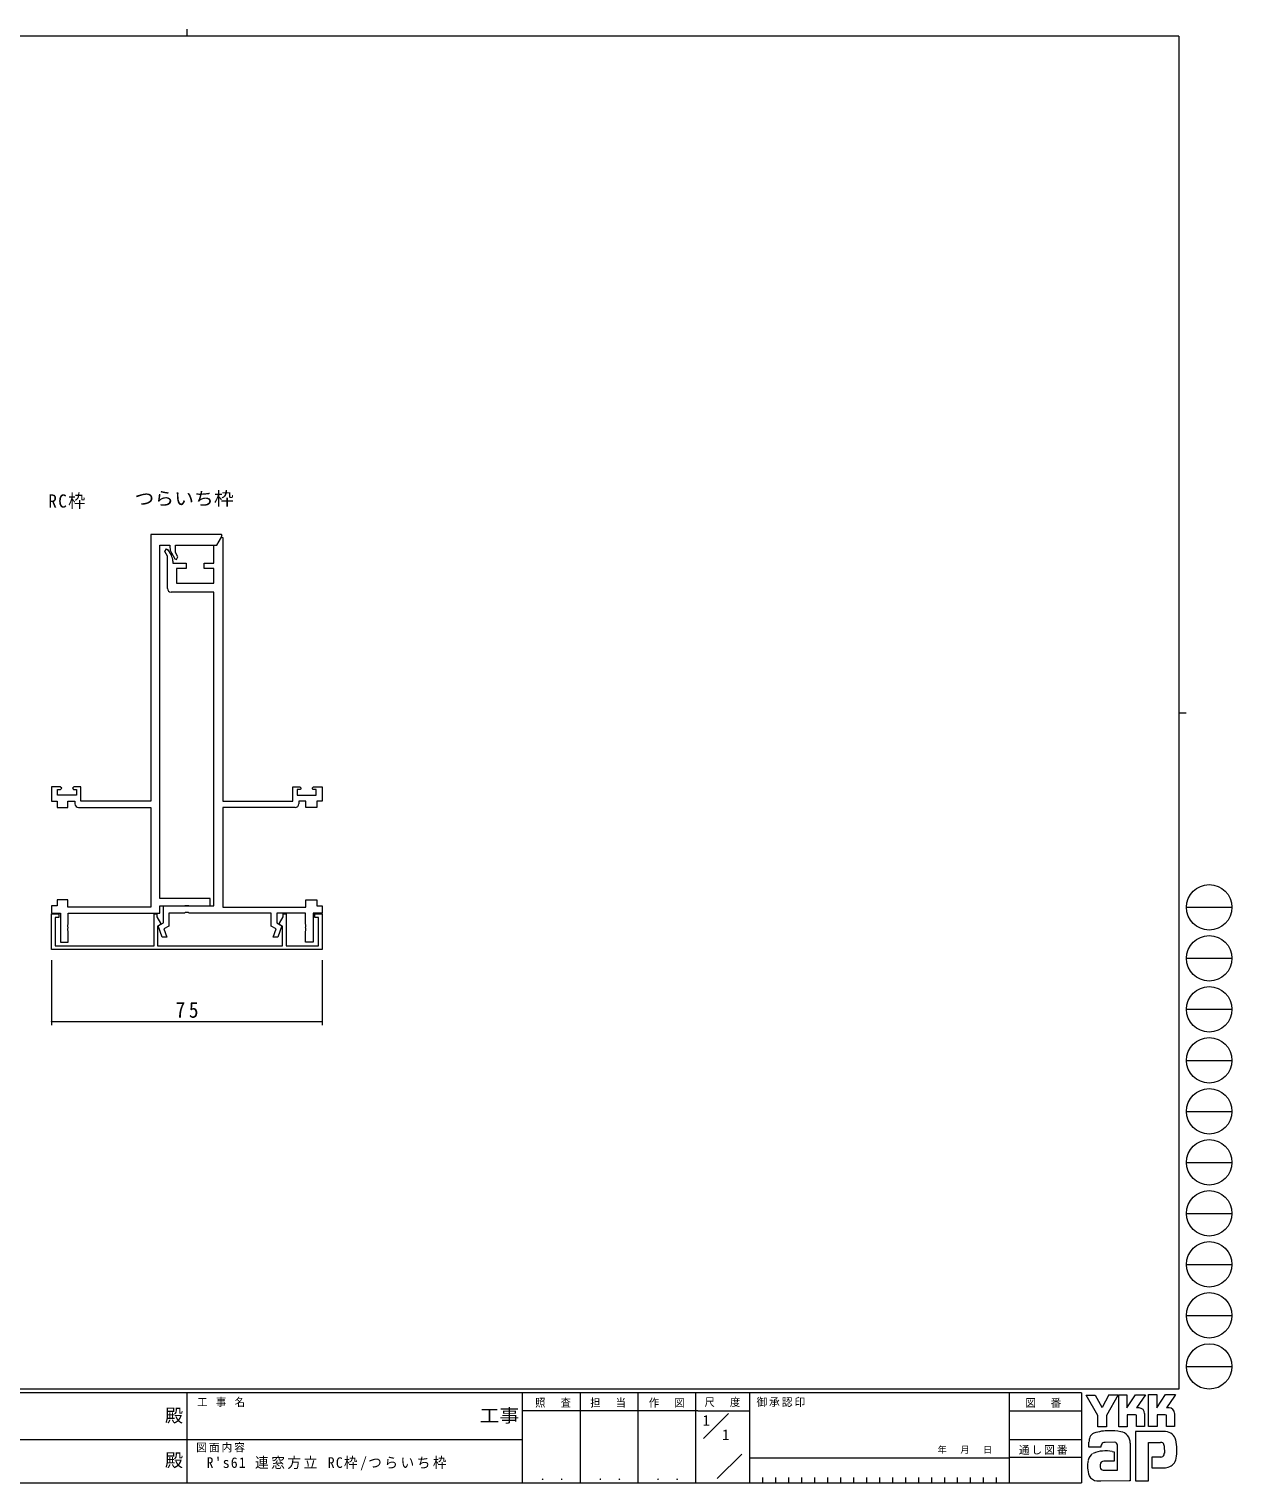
# Model space of a CAD drawing. Units: millimetres on the paper. Extents: x -297 to 270, y -210 to 193.
# Drawn here: x -63.7 to 269.7, y -210 to 193 of the extents above; entities that cross this region are included whole.
import ezdxf
from ezdxf.enums import TextEntityAlignment as Align

# ---------------------------------------------------------------- set-up
doc = ezdxf.new("R2010")
doc.units = ezdxf.units.MM
for name, color, linetype, lineweight in [('0-1_YKK_ZWAK', 7, 'Continuous', 9), ('0-3_YKK_11', 7, 'Continuous', 9), ('0-4_YKK_D', 6, 'Continuous', 9)]:
    doc.layers.add(name, color=color, linetype=linetype, lineweight=lineweight)
doc.layers.add('0-2_USER1', color=7, linetype='Continuous')
doc.styles.add('ＭＳ ゴシック', font='')
doc.styles.get('ＭＳ ゴシック').set_extended_font_data('MS Gothic')

msp = doc.modelspace()

# ---------------------------------------------------------------- linework, layer by layer
at = {"layer": '0-1_YKK_ZWAK'}
for p, q in [((255, 191), (-295, 191)), ((-19.99, 193), (-19.99, 191)), ((255, 191), (255, -184)), ((255, 3.5), (257, 3.5)), ((257.126, -50.44), (269.726, -50.44)), ((257.126, -64.58), (269.726, -64.58)), ((257.126, -78.72), (269.726, -78.72)), ((257.126, -92.86), (269.726, -92.86)), ((257.126, -107), (269.726, -107)), ((257.126, -121.14), (269.726, -121.14)), ((257.126, -135.28), (269.726, -135.28)), ((257.126, -149.42), (269.726, -149.42)), ((257.126, -163.56), (269.726, -163.56)), ((257.126, -177.7), (269.726, -177.7)), ((255, -184), (-295, -184)), ((228, -185), (-295, -185)), ((-20, -185), (-20, -210)), ((73, -185), (73, -210)), ((89, -185), (89, -210)), ((105, -185), (105, -210)), ((121, -185), (121, -210)), ((136, -185), (136, -210)), ((208, -185), (208, -210)), ((228, -185), (228, -210)), ((229.312, -185.647), (231.822, -185.647)), ((232.594, -191.285), (229.312, -185.647)), ((235.597, -185.57), (233.772, -189.122)), ((238.328, -194.451), (238.328, -185.589)), ((243.985, -189.219), (243.243, -189.219)), ((246.553, -185.512), (248.889, -185.512)), ((246.553, -194.374), (246.553, -185.512)), ((251.341, -185.512), (254.044, -185.512)), ((253.774, -185.975), (251.544, -189.161)), ((252.286, -189.161), (251.544, -189.161)), ((254.044, -185.512), (253.774, -185.975)), ((121.703, -189.999), (73, -189.999)), ((121.703, -189.999), (136, -189.999)), ((123.264, -197.669), (130.188, -190.745)), ((208, -190), (228, -190)), ((242.981, -191.13), (240.703, -191.13)), ((245.53, -190.763), (245.53, -194.393)), ((248.986, -191.111), (248.986, -194.374)), ((251.264, -191.111), (248.986, -191.111)), ((251.573, -191.227), (251.264, -191.111)), ((251.573, -194.354), (251.573, -191.227)), ((253.832, -190.763), (253.832, -194.354)), ((251.303, -195.783), (243.02, -195.783)), ((243.02, -195.783), (243.02, -209.433)), ((248.986, -194.374), (246.553, -194.374)), ((251.573, -194.318), (251.609, -194.354)), ((253.832, -194.354), (251.573, -194.354)), ((-111, -197.999), (-19, -197.999)), ((-19, -197.999), (73, -197.999)), ((208, -197.999), (228, -197.999)), ((230.084, -200.05), (230.084, -198.672)), ((233.405, -200.05), (230.084, -200.05)), ((237.247, -198.718), (234.606, -198.768)), ((238.019, -206.479), (238.019, -199.529)), ((241.514, -198.988), (241.514, -209.414)), ((246.611, -198.756), (249.932, -198.756)), ((246.611, -209.433), (246.611, -198.756)), ((250.981, -199.826), (250.994, -201.708)), ((127.052, -208.818), (133.854, -202.015)), ((136, -203), (208, -203)), ((228, -202.999), (208, -202.999)), ((237.054, -203.95), (234.201, -203.953)), ((247.48, -202.849), (247.48, -205.803)), ((250.009, -202.849), (247.48, -202.849)), ((139.6, -208.5), (139.6, -210)), ((143.2, -208.5), (143.2, -210)), ((146.8, -208.5), (146.8, -210)), ((150.4, -208.5), (150.4, -210)), ((154, -208.5), (154, -210)), ((157.6, -208.5), (157.6, -210)), ((161.2, -208.5), (161.2, -210)), ((164.8, -208.5), (164.8, -210)), ((168.4, -208.5), (168.4, -210)), ((172, -208.5), (172, -210)), ((175.6, -208.5), (175.6, -210)), ((179.2, -208.5), (179.2, -210)), ((182.8, -208.5), (182.8, -210)), ((186.4, -208.5), (186.4, -210)), ((190, -208.5), (190, -210)), ((193.6, -208.5), (193.6, -210)), ((197.2, -208.5), (197.2, -210)), ((200.8, -208.5), (200.8, -210)), ((204.4, -208.5), (204.4, -210)), ((233.405, -209.472), (232.343, -209.472)), ((241.282, -209.452), (233.405, -209.472)), ((234.004, -206.479), (238.019, -206.479)), ((237.71, -206.479), (237.962, -206.479)), ((238.019, -206.478), (238.02, -206.479)), ((241.514, -209.414), (241.282, -209.452)), ((247.48, -205.803), (251.283, -205.803)), ((251.283, -205.803), (252.055, -205.63)), ((-295, -210), (228, -210))]:
    msp.add_line(p, q, dxfattribs=at)
for points in [[(231.822, -185.647), (233.617, -189.006), (233.772, -189.122)], [(235.597, -185.57), (238.187, -185.57), (234.95, -191.304)], [(238.328, -185.589), (240.626, -185.589), (240.626, -189.231), (243.039, -185.551)], [(243.039, -185.551), (245.771, -185.551), (243.243, -189.219)], [(248.889, -185.512), (248.889, -189.22), (251.341, -185.512)], [(234.95, -191.304), (234.95, -194.47), (232.594, -194.47), (232.594, -191.285)], [(240.703, -191.13), (240.703, -194.451), (238.328, -194.451)], [(245.53, -194.393), (243.29, -194.393), (243.29, -191.246), (242.981, -191.13)], [(236.552, -201.266), (237.054, -201.382), (237.054, -203.95)], [(243.02, -209.433), (246.051, -209.433), (246.611, -209.433)]]:
    msp.add_lwpolyline(points, dxfattribs=at)
for centre in [(263.426, -50.44), (263.426, -64.58), (263.426, -78.72), (263.426, -92.86), (263.426, -107), (263.426, -121.14), (263.426, -135.28), (263.426, -149.42), (263.426, -163.56), (263.426, -177.7)]:
    msp.add_circle(centre, 6.3, dxfattribs=at)
for centre, radius, start, end in [((243.985, -190.763), 1.545, 0.00165, 89.99603), ((252.286, -190.706), 1.545, 0.00165, 89.99603), ((233.685, -198.69), 3.598, 158.41083, 179.71774), ((232.005, -197.897), 1.746, 109.02126, 161.51263), ((235.659, -208.144), 12.629, 89.89165, 109.30847), ((236.03, -210.331), 14.82, 78.78009, 91.46938), ((238.379, -198.926), 3.178, 40.66422, 80.31693), ((238.221, -198.918), 3.294, 358.78058, 38.76563), ((251.194, -198.886), 3.101, 14.44571, 87.08746), ((234.8, -210.61), 9.506, 79.38097, 112.05824), ((234.911, -200.005), 1.507, 138.46381, 181.71359), ((234.511, -199.979), 1.215, 85.50551, 126.78038), ((236.897, -199.824), 1.161, 14.75519, 72.44994), ((250.046, -199.628), 0.878, 16.43123, 96.91661), ((248.379, -200.148), 2.624, 4.93422, 17.03551), ((239.547, -200.848), 14.9, 350.99026, 10.67624), ((237.606, -205.282), 7.916, 168.76372, 199.80078), ((232.591, -204.234), 2.792, 121.8271, 169.08475), ((234.844, -205.234), 1.692, 171.08202, 216.71922), ((234.207, -204.985), 1.032, 90.33952, 178.03638), ((250.01, -201.917), 0.933, 269.95467, 342.90144), ((248.364, -201.458), 2.64, 343.6902, 354.75362), ((251.239, -202.675), 3.065, 285.4429, 349.90448), ((232.6, -206.745), 2.731, 207.31435, 263.59464), ((234.179, -205.404), 1.09, 230.97279, 260.7549)]:
    msp.add_arc(centre, radius, start, end, dxfattribs=at)
at = {"layer": '0-3_YKK_11'}
for p, q in [((-29.99, 52.938), (-29.99, -21.062)), ((-10.383, 52.938), (-29.99, 52.938)), ((-11.722, 49.938), (-10.186, 52.598)), ((-10.186, 52.598), (-10.383, 52.938)), ((-27.49, 49.938), (-24.69, 49.938)), ((-27.49, -47.962), (-27.49, 49.938)), ((-26.112, 48.188), (-25.679, 48.938)), ((-25.679, 48.938), (-25.246, 48.688)), ((-25.246, 48.688), (-24.292, 47.036)), ((-24.69, 49.938), (-24.69, 49.34)), ((-23.19, 49.938), (-11.722, 49.938)), ((-12.49, 49.938), (-11.722, 49.938)), ((-12.49, 44.938), (-12.49, 49.938)), ((-11.722, 49.938), (-10.435, 52.167)), ((-10.435, 52.167), (-9.99, 52.048)), ((-9.99, 52.048), (-9.99, -21.062)), ((-25.39, 46.938), (-26.112, 48.188)), ((-25.39, 37.938), (-25.39, 46.938)), ((-24.288, 47.84), (-23.334, 46.188)), ((-23.89, 45.536), (-23.89, 44.938)), ((-23.89, 44.938), (-20.19, 44.938)), ((-23.334, 46.188), (-22.901, 45.938)), ((-22.901, 45.938), (-22.468, 46.688)), ((-20.19, 44.938), (-20.19, 43.438)), ((-15.19, 43.438), (-15.19, 44.938)), ((-15.19, 44.938), (-12.49, 44.938)), ((-20.19, 43.438), (-22.89, 43.438)), ((-22.89, 43.438), (-22.89, 39.438)), ((-12.49, 43.438), (-15.19, 43.438)), ((-12.49, 39.438), (-12.49, 43.438)), ((-12.49, 36.938), (-24.39, 36.938)), ((-22.89, 39.438), (-12.49, 39.438)), ((-12.49, -50.062), (-12.49, 36.938)), ((-55.09, -17.062), (-57.49, -17.062)), ((-57.49, -17.062), (-57.49, -21.062)), ((-55.86, -17.762), (-54.99, -17.762)), ((-55.86, -19.362), (-55.86, -17.762)), ((-50.59, -19.362), (-55.86, -19.362)), ((-54.69, -17.462), (-55.09, -17.062)), ((-54.99, -17.762), (-54.69, -17.462)), ((-51.29, -17.062), (-51.69, -17.462)), ((-51.69, -17.462), (-51.39, -17.762)), ((-51.39, -17.762), (-50.59, -17.762)), ((-49.39, -17.062), (-51.29, -17.062)), ((-50.59, -17.762), (-50.59, -19.362)), ((-49.39, -21.062), (-49.39, -17.062)), ((9.41, -17.062), (11.31, -17.062)), ((9.41, -21.062), (9.41, -17.062)), ((10.61, -17.762), (10.61, -19.362)), ((11.41, -17.762), (10.61, -17.762)), ((10.61, -19.362), (15.88, -19.362)), ((11.31, -17.062), (11.71, -17.462)), ((11.71, -17.462), (11.41, -17.762)), ((14.71, -17.462), (15.11, -17.062)), ((15.01, -17.762), (14.71, -17.462)), ((15.88, -17.762), (15.01, -17.762)), ((15.11, -17.062), (17.51, -17.062)), ((15.88, -19.362), (15.88, -17.762)), ((17.51, -17.062), (17.51, -21.062)), ((-57.49, -21.062), (-55.99, -21.062)), ((-55.99, -21.062), (-55.99, -22.762)), ((-55.99, -22.762), (-52.99, -22.762)), ((-52.99, -22.762), (-52.99, -21.062)), ((-52.99, -21.062), (-51.02, -21.062)), ((-51.02, -21.062), (-51.02, -21.762)), ((-50.02, -22.762), (-29.99, -22.762)), ((-29.99, -21.062), (-49.39, -21.062)), ((-29.99, -22.762), (-29.99, -50.362)), ((-9.99, -21.062), (9.41, -21.062)), ((10.04, -22.762), (-9.99, -22.762)), ((-9.99, -22.762), (-9.99, -50.362)), ((11.04, -21.062), (11.04, -21.762)), ((13.01, -21.062), (11.04, -21.062)), ((13.01, -22.762), (13.01, -21.062)), ((16.01, -22.762), (13.01, -22.762)), ((16.01, -21.062), (16.01, -22.762)), ((17.51, -21.062), (16.01, -21.062)), ((-13.49, -47.962), (-27.49, -47.962)), ((-13.49, -50.062), (-13.49, -47.962)), ((-57.49, -50.062), (-57.49, -52.062)), ((-55.99, -50.062), (-57.49, -50.062)), ((-57.49, -52.062), (-54.99, -52.062)), ((-57.49, -52.223), (-55.49, -52.223)), ((-57.49, -62.123), (-57.49, -52.223)), ((-52.99, -48.362), (-55.99, -48.362)), ((-55.99, -48.362), (-55.99, -50.062)), ((-55.49, -52.223), (-55.49, -53.223)), ((-54.99, -52.062), (-54.99, -60.062)), ((-52.99, -50.362), (-52.99, -48.362)), ((-29.99, -50.362), (-52.99, -50.362)), ((-52.89, -55.104), (-52.89, -52.062)), ((-52.89, -52.062), (-27.49, -52.062)), ((-29.09, -52.223), (-28.29, -52.223)), ((-29.09, -61.123), (-29.09, -52.223)), ((-28.29, -52.223), (-28.29, -53.123)), ((-27.49, -52.062), (-27.49, -50.062)), ((-27.49, -50.062), (-20.661, -50.062)), ((-26.49, -54.762), (-26.49, -50.062)), ((-26.49, -50.062), (-12.49, -50.062)), ((-24.99, -52.062), (-24.99, -55.628)), ((-20.661, -52.062), (-24.99, -52.062)), ((-20.661, -50.062), (-20.469, -49.919)), ((-20.469, -51.919), (-20.661, -52.062)), ((-20.469, -49.919), (-19.511, -49.919)), ((-19.511, -51.919), (-20.469, -51.919)), ((-19.511, -49.919), (-19.319, -50.062)), ((-19.319, -52.062), (-19.511, -51.919)), ((-19.319, -50.062), (-13.49, -50.062)), ((3.41, -52.062), (-19.319, -52.062)), ((-9.99, -50.362), (13.01, -50.362)), ((3.41, -55.628), (3.41, -52.062)), ((4.91, -52.062), (4.91, -54.762)), ((12.91, -52.062), (4.91, -52.062)), ((6.71, -52.223), (7.51, -52.223)), ((6.71, -53.123), (6.71, -52.223)), ((7.51, -52.223), (7.51, -61.123)), ((12.91, -55.104), (12.91, -52.062)), ((17.51, -52.062), (15.01, -52.062)), ((15.01, -52.062), (15.01, -60.062)), ((15.51, -52.223), (17.51, -52.223)), ((15.51, -53.223), (15.51, -52.223)), ((16.01, -48.362), (16.01, -50.062)), ((16.01, -50.062), (17.51, -50.062)), ((17.51, -50.062), (17.51, -52.062)), ((17.51, -52.223), (17.51, -62.123)), ((-55.49, -53.223), (-56.49, -53.223)), ((-56.49, -53.223), (-56.49, -61.123)), ((-53.01, -55.287), (-52.89, -55.104)), ((-53.01, -55.837), (-53.01, -55.287)), ((-52.89, -56.021), (-53.01, -55.837)), ((-53.01, -56.287), (-52.89, -56.104)), ((-53.01, -56.837), (-53.01, -56.287)), ((-52.89, -56.104), (-52.89, -56.021)), ((-28.29, -53.123), (-27.29, -54.855)), ((-27.29, -55.223), (-28.09, -55.685)), ((-28.09, -55.685), (-28.09, -61.123)), ((-27.958, -55.61), (-26.49, -54.762)), ((-26.811, -58.762), (-27.958, -55.61)), ((-27.29, -54.855), (-27.29, -55.223)), ((-24.99, -55.628), (-26.382, -56.432)), ((4.802, -56.432), (3.41, -55.628)), ((4.91, -54.762), (6.378, -55.61)), ((6.378, -55.61), (5.231, -58.762)), ((5.71, -54.855), (6.71, -53.123)), ((5.71, -55.223), (5.71, -54.855)), ((6.51, -55.685), (5.71, -55.223)), ((6.51, -61.123), (6.51, -55.685)), ((13.03, -55.287), (12.91, -55.104)), ((12.91, -56.021), (13.03, -55.837)), ((12.91, -56.104), (12.91, -56.021)), ((13.03, -56.287), (12.91, -56.104)), ((13.03, -55.837), (13.03, -55.287)), ((13.03, -56.837), (13.03, -56.287)), ((16.51, -53.223), (15.51, -53.223)), ((16.51, -61.123), (16.51, -53.223)), ((-54.99, -60.062), (-52.89, -60.062)), ((-52.89, -57.021), (-53.01, -56.837)), ((-52.89, -60.062), (-52.89, -57.021)), ((-25.534, -58.762), (-26.811, -58.762)), ((-26.382, -56.432), (-25.534, -58.762)), ((12.91, -57.021), (13.03, -56.837)), ((12.91, -60.062), (12.91, -57.021)), ((15.01, -60.062), (12.91, -60.062)), ((17.51, -62.123), (-57.49, -62.123)), ((-56.49, -61.123), (-29.09, -61.123)), ((-28.09, -61.123), (6.51, -61.123)), ((7.51, -61.123), (16.51, -61.123))]:
    msp.add_line(p, q, dxfattribs=at)
for points in [[(-22.468, 46.688), (-23.19, 47.938), (-23.19, 49.938)], [(13.01, -50.362), (13.01, -48.362), (16.01, -48.362)], [(5.231, -58.762), (3.954, -58.762), (4.802, -56.432)]]:
    msp.add_lwpolyline(points, dxfattribs=at)
for centre, radius, start, end in [((-21.69, 49.34), 3, 180, 210), ((-26.89, 45.536), 3, 0, 30), ((-24.39, 37.938), 1, 180, 270), ((-50.02, -21.762), 1, 180, 270), ((10.04, -21.762), 1, 270, 0)]:
    msp.add_arc(centre, radius, start, end, dxfattribs=at)
at = {"layer": '0-4_YKK_D'}
for p, q in [((-57.49, -65.123), (-57.49, -83.123)), ((17.51, -65.123), (17.51, -83.123)), ((-57.49, -82.123), (17.51, -82.123))]:
    msp.add_line(p, q, dxfattribs=at)
for centre, start, end in [((-57.49, -82.123), 0, 180), ((-57.49, -82.123), 180, 0), ((17.51, -82.123), 0, 180), ((17.51, -82.123), 180, 0)]:
    msp.add_arc(centre, 0.106, start, end, dxfattribs=at)

# ---------------------------------------------------------------- texts
at = {"layer": '0-1_YKK_ZWAK', "color": 3, "style": 'ＭＳ ゴシック'}
for p in [(-26.058, -194.254), (-26.058, -206.627)]:
    msp.add_text('殿', height=3.666, dxfattribs=at).set_placement(p, align=Align.BOTTOM_LEFT)
at = {"layer": '0-1_YKK_ZWAK', "color": 3, "style": 'ＭＳ ゴシック', "width": 1.1}
msp.add_text('工事', height=3.666, dxfattribs=at).set_placement((61.165, -194.254), align=Align.BOTTOM_LEFT)
at = {"layer": '0-1_YKK_ZWAK', "color": 4, "style": 'ＭＳ ゴシック'}
msp.add_text('年   月   日', height=1.833, dxfattribs=at).set_placement((188.126, -202.264), align=Align.BOTTOM_LEFT)
at = {"layer": '0-1_YKK_ZWAK', "char_height": 2.199, "attachment_point": 7, "style": 'ＭＳ ゴシック'}
for s, insert in [('\\T1.22;\\W0.95;工\\~事\\~名', (-17.134, -188.952)), ('\\T1.24;\\W0.95;照\\~\\~査', (76.564, -189.129)), ('\\T1.24;\\W0.95;担\\~\\~当', (91.825, -189.129)), ('\\T1.24;\\W0.95;作\\~\\~図', (108.086, -189.116)), ('\\T1.24;\\W0.95;尺\\~\\~度', (123.509, -188.955)), ('\\T1.17;御承認印', (137.905, -188.952)), ('\\T1.17;図\u3000番', (212.427, -189.187)), ('\\T1.17;図面内容', (-17.416, -201.534)), ('\\T1.17;通し図番', (210.628, -202.203)), ('\\T1.24;\\W0.95;\\~．\\~．', (76.182, -209.247)), ('\\T1.24;\\W0.95;\\~．\\~．', (92.182, -209.247)), ('\\T1.24;\\W0.95;\\~．\\~．', (108.182, -209.247))]:
    msp.add_mtext(s, dxfattribs=dict(at, insert=insert))
at = {"layer": '0-2_USER1', "color": 3, "style": 'ＭＳ ゴシック', "width": 1.1}
msp.add_text('つらいち枠', height=3.666, dxfattribs=at).set_placement((-34.505, 59.947), align=Align.BOTTOM_LEFT)
at = {"layer": '0-2_USER1', "style": 'ＭＳ ゴシック'}
for p in [(123, -194.999), (128.381, -198.999)]:
    msp.add_text('1', height=2.933, dxfattribs=at).set_placement(p, align=Align.BOTTOM_LEFT)
at = {"layer": '0-2_USER1', "color": 3, "insert": (-58.402, 59.947), "char_height": 3.666, "attachment_point": 7, "style": 'ＭＳ ゴシック'}
msp.add_mtext('\\T1.16;\\W0.95;RC枠', dxfattribs=at)
at = {"layer": '0-2_USER1', "insert": (-14.521, -206.549), "char_height": 2.933, "attachment_point": 7, "style": 'ＭＳ ゴシック'}
msp.add_mtext("\\T1.18;\\W0.95;R's61\\~連窓方立\\~RC枠/つらいち枠\\~", dxfattribs=at)
at = {"layer": '0-4_YKK_D', "color": 3, "insert": (-23.121, -81.123), "char_height": 4.399, "attachment_point": 7, "style": 'ＭＳ ゴシック'}
msp.add_mtext('\\T1.36;\\W0.9;75', dxfattribs=at)

doc.saveas('drawing.dxf')
